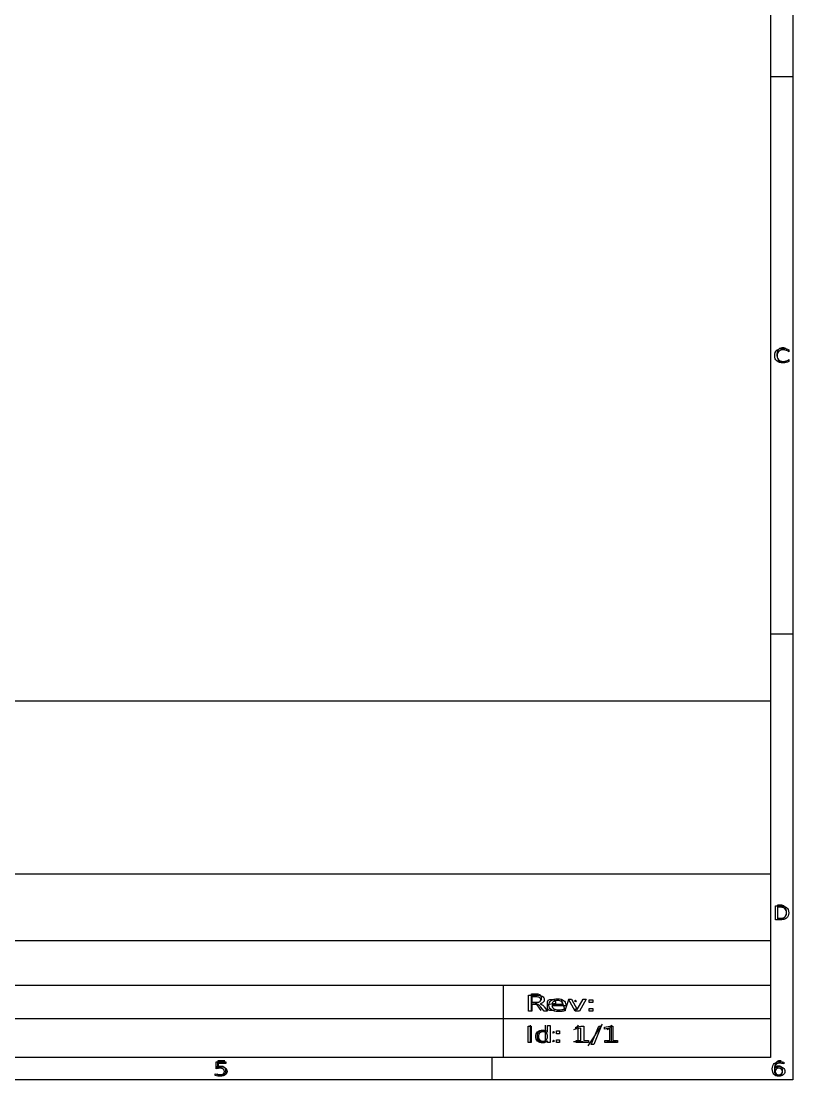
# Model space of a CAD drawing. Header units: millimetres. Extents: x 10 to 287, y 10 to 200.
# Drawn here: x 217.8 to 287, y 10 to 105 of the extents above; entities that cross this region are included whole.
import ezdxf

# ---------------------------------------------------------------- set-up
doc = ezdxf.new("R2010")
doc.units = ezdxf.units.MM
doc.layers.get('0').update_dxf_attribs({"linetype": 'CONTINUOUS'})

msp = doc.modelspace()

# ---------------------------------------------------------------- linework, layer by layer
at = {"color": 7}
for points in [[(10, 200.0072), (287.0022, 200.0072), (287.0022, 10), (10, 10)], [(12, 198.0072), (285.0022, 198.0072), (285.0022, 12), (12, 12)], [(286.63154, 75.52345)], [(177.0022, 44), (285.0022, 44), (285.0022, 12), (177.0022, 12)], [(285.6617, 24.4136), (285.6617, 25.7136), (285.9712, 25.7136), (286.157, 25.6517), (286.2808, 25.5279), (286.3427, 25.4041), (286.4046, 25.1565), (286.4046, 24.9707), (286.3427, 24.7231), (286.2808, 24.5993), (286.157, 24.4755), (285.9712, 24.4136)], [(266.86773, 17.24372), (267.15196, 17.24372), (267.66211, 16.32575), (268.17227, 17.24372), (268.4565, 17.24372), (267.84431, 16.14997), (267.47991, 16.14997)], [(268.73198, 17.18415), (269.03953, 17.18415), (269.03953, 16.9361), (268.73198, 16.9361)], [(264.32715, 16.83355)], [(266.61993, 16.74179)], [(268.73198, 16.39801), (269.03953, 16.39801), (269.03953, 16.14997), (268.73198, 16.14997)], [(263.26361, 14.80801), (263.52633, 14.80801), (263.52633, 13.35), (263.26361, 13.35)], [(264.99729, 14.27767)], [(265.79064, 14.38418), (266.06507, 14.38418), (266.06507, 14.13614), (265.79064, 14.13614)], [(267.55293, 13.51602), (267.98212, 13.51602), (267.98212, 14.62832), (267.51521, 14.55802), (267.51521, 14.73771), (267.97952, 14.80801), (268.24224, 14.80801), (268.24224, 13.51602), (268.67143, 13.51602), (268.67143, 13.35), (267.55293, 13.35)], [(269.59354, 14.80801), (269.81464, 14.80801), (269.13834, 13.16446), (268.91724, 13.16446)], [(270.14499, 13.51602), (270.57418, 13.51602), (270.57418, 14.62832), (270.10727, 14.55802), (270.10727, 14.73771), (270.57158, 14.80801), (270.8343, 14.80801), (270.8343, 13.51602), (271.26349, 13.51602), (271.26349, 13.35), (270.14499, 13.35)], [(264.18182, 13.8959)], [(265.79064, 13.59805), (266.06507, 13.59805), (266.06507, 13.35), (265.79064, 13.35)], [(286.1804, 11.58563)], [(285.7409, 11.04993)]]:
    msp.add_lwpolyline(points, close=True, dxfattribs=at)
for points in [[(287.0022, 100.0072), (285.0022, 100.0072)], [(286.4046, 74.5374), (286.3427, 74.4755), (286.157, 74.4136), (286.0332, 74.4136), (285.8474, 74.4755), (285.7236, 74.5993), (285.6617, 74.7231), (285.5998, 74.9707), (285.5998, 75.1565), (285.6617, 75.4041), (285.7236, 75.5279), (285.8474, 75.6517), (286.0332, 75.7136), (286.157, 75.7136), (286.3427, 75.6517), (286.4046, 75.5898)], [(286.63154, 75.52346), (286.63154, 75.34319)], [(286.63154, 74.63315), (286.63154, 74.45457)], [(287.0022, 50.0072), (285.0022, 50.0072)], [(177.0022, 28.5), (285.0022, 28.5)], [(285.44711, 25.62079), (285.83921, 25.62079)], [(285.83921, 24.35721), (285.44711, 24.35721), (285.44711, 25.62079)], [(285.63796, 25.4803), (285.63796, 24.4977), (285.8685, 24.4977)], [(285.8685, 25.4803), (285.63796, 25.4803)], [(177.0022, 22.5), (285.0022, 22.5)], [(177.0022, 18.5), (285.0022, 18.5)], [(261.0022, 18.5), (261.0022, 12)], [(263.91028, 16.76617), (263.58961, 16.76617), (263.58961, 16.14996), (263.29517, 16.14996), (263.29517, 17.60796), (263.95983, 17.60796)], [(263.5567, 16.2217), (263.5567, 17.7217), (264.1281, 17.7217), (264.271, 17.6502), (264.3424, 17.5788), (264.4139, 17.436), (264.4139, 17.2217), (264.3424, 17.0788), (264.271, 17.0074), (264.1281, 16.936), (263.5567, 16.936)], [(263.58961, 17.44591), (263.58961, 16.92833), (263.95983, 16.92833)], [(263.95983, 17.44585), (263.58961, 17.44591)], [(265.6281, 16.2931), (265.4853, 16.2217), (265.1996, 16.2217), (265.0567, 16.2931), (264.9853, 16.436), (264.9853, 17.0074), (265.0567, 17.1502), (265.1996, 17.2217), (265.4853, 17.2217), (265.6281, 17.1502), (265.6996, 17.0074), (265.6996, 16.8645), (264.9853, 16.7217)], [(266.1996, 17.2217), (266.5567, 16.2217), (266.9139, 17.2217)], [(267.4853, 17.1502), (267.5567, 17.0788), (267.4853, 17.0074), (267.4139, 17.0788), (267.4853, 17.1502), (267.4853, 17.0074)], [(264.4139, 16.2217), (263.9139, 16.936)], [(264.69154, 16.54844), (264.99035, 16.15001), (264.67405, 16.15001), (264.39565, 16.52403)], [(266.61993, 16.7418), (266.61993, 16.6539), (265.38681, 16.6539)], [(265.39556, 16.79349), (266.35174, 16.7945)], [(266.55726, 16.3756), (266.55726, 16.20568)], [(267.4853, 16.3645), (267.5567, 16.2931), (267.4853, 16.2217), (267.4139, 16.2931), (267.4853, 16.3645), (267.4853, 16.2217)], [(177.0022, 15.5), (285.0022, 15.5)], [(263.458, 13.4139), (263.458, 14.9139)], [(264.8152, 13.4853), (264.6723, 13.4139), (264.3866, 13.4139), (264.2437, 13.4853), (264.1723, 13.5567), (264.1009, 13.6996), (264.1009, 14.1282), (264.1723, 14.271), (264.2437, 14.3424), (264.3866, 14.4139), (264.6723, 14.4139), (264.8152, 14.3424)], [(264.8152, 13.4139), (264.8152, 14.9139)], [(264.99729, 14.27774), (264.99729, 14.86954), (265.2366, 14.86954), (265.2366, 13.35), (264.99729, 13.35), (264.99729, 13.51407)], [(265.5295, 14.3424), (265.6009, 14.271), (265.5295, 14.1996), (265.458, 14.271), (265.5295, 14.3424), (265.5295, 14.1996)], [(267.7437, 13.4139), (267.7437, 14.9139), (267.6009, 14.6996), (267.458, 14.5567), (267.3152, 14.4853)], [(269.8866, 14.9853), (268.6009, 13.0567)], [(270.7437, 13.4139), (270.7437, 14.9139), (270.6009, 14.6996), (270.458, 14.5567), (270.3152, 14.4853)], [(265.5295, 13.5567), (265.6009, 13.4853), (265.5295, 13.4139), (265.458, 13.4853), (265.5295, 13.5567), (265.5295, 13.4139)], [(268.1723, 13.4139), (267.3152, 13.4139)], [(271.1723, 13.4139), (270.3152, 13.4139)], [(235.24222, 11.61359), (236.11135, 11.61359), (236.11135, 11.46971), (235.44498, 11.46971), (235.44498, 11.15995)], [(235.24232, 10.97897), (235.24222, 11.61359)], [(236.0273, 11.7064), (235.4082, 11.7064), (235.3463, 11.0873), (235.4082, 11.1493), (235.532, 11.2112), (235.8415, 11.2112), (235.9654, 11.1493), (236.0273, 11.0873), (236.0892, 10.9635), (236.0892, 10.654), (236.0273, 10.5302), (235.9654, 10.4683), (235.8415, 10.4064), (235.532, 10.4064), (235.4082, 10.4683), (235.3463, 10.5302)], [(260, 12), (260, 10)], [(285.9654, 11.7064), (285.7177, 11.7064), (285.5939, 11.6445), (285.532, 11.5826), (285.4082, 11.3969), (285.3463, 11.1493), (285.3463, 10.654), (285.4082, 10.5302), (285.4701, 10.4683), (285.5939, 10.4064), (285.8415, 10.4064), (285.9654, 10.4683), (286.0273, 10.5302), (286.0892, 10.654), (286.0892, 10.9635), (286.0273, 11.0873), (285.9654, 11.1493), (285.8415, 11.2112), (285.5939, 11.2112), (285.4701, 11.1493), (285.4082, 11.0873), (285.3463, 10.9635)], [(286.1804, 11.58566), (286.1804, 11.42993)], [(235.17327, 10.37977), (235.17327, 10.55157)]]:
    msp.add_lwpolyline(points, dxfattribs=at)
for points in [[(285.37702, 74.98774), (285.37702, 75.19086), (285.444747, 75.350817), (285.5802, 75.46761)], [(285.5802, 75.46761), (285.71566, 75.58497), (285.90113, 75.64365), (286.13661, 75.64365)], [(285.74067, 75.37029), (285.646197, 75.28227), (285.59896, 75.154757), (285.59896, 74.98775)], [(286.14911, 75.50317), (285.971283, 75.50317), (285.835137, 75.458877), (285.74067, 75.37029)], [(286.13661, 75.64365), (286.22969, 75.64365), (286.317213, 75.633483), (286.39918, 75.61315)], [(286.40439, 75.46337), (286.32451, 75.489903), (286.239417, 75.50317), (286.14911, 75.50317)], [(286.39918, 75.61315), (286.481847, 75.593417), (286.5593, 75.563517), (286.63154, 75.52345)], [(286.63154, 75.34319), (286.560687, 75.39679), (286.48497, 75.43685), (286.40439, 75.46337)], [(285.5802, 74.50786), (285.444747, 74.62522), (285.37702, 74.78518), (285.37702, 74.98774)], [(286.13661, 74.33267), (285.90113, 74.33267), (285.71566, 74.391067), (285.5802, 74.50786)], [(285.59896, 74.98775), (285.59896, 74.821303), (285.646197, 74.693787), (285.74067, 74.6052)], [(285.74067, 74.6052), (285.835137, 74.51718), (285.971283, 74.47317), (286.14911, 74.47317)], [(286.3971, 74.36317), (286.315133, 74.342837), (286.228303, 74.33267), (286.13661, 74.33267)], [(286.14911, 74.47317), (286.239417, 74.47317), (286.32451, 74.486437), (286.40439, 74.51297)], [(286.63154, 74.45457), (286.557907, 74.41397), (286.47976, 74.383503), (286.3971, 74.36317)], [(286.40439, 74.51297), (286.48497, 74.539503), (286.560687, 74.579563), (286.63154, 74.63315)], [(285.83921, 25.62079), (286.112583, 25.62079), (286.313203, 25.569727), (286.44107, 25.4676)], [(286.29557, 25.36181), (286.205497, 25.440803), (286.06314, 25.4803), (285.8685, 25.4803)], [(286.43162, 24.99027), (286.43162, 25.159537), (286.38627, 25.283383), (286.29557, 25.36181)], [(286.29557, 24.61619), (286.38627, 24.695177), (286.43162, 24.81987), (286.43162, 24.99027)], [(286.63287, 24.99027), (286.63287, 24.772477), (286.568623, 24.612517), (286.44013, 24.51039)], [(286.44107, 25.4676), (286.568937, 25.36604), (286.63287, 25.20693), (286.63287, 24.99027)], [(286.44013, 24.51039), (286.31163, 24.40827), (286.111323, 24.35721), (285.83921, 24.35721)], [(285.8685, 24.4977), (286.06314, 24.4977), (286.205497, 24.537197), (286.29557, 24.61619)], [(263.95983, 17.60796), (264.208597, 17.60796), (264.394197, 17.57313), (264.51663, 17.50347)], [(264.2805, 17.38045), (264.208593, 17.42405), (264.101703, 17.44585), (263.95983, 17.44585)], [(264.38982, 17.18806), (264.38982, 17.273347), (264.35338, 17.337477), (264.2805, 17.38045)], [(264.2805, 16.99373), (264.35338, 17.037997), (264.38982, 17.102773), (264.38982, 17.18806)], [(264.51663, 17.50347), (264.63907, 17.43381), (264.70029, 17.328667), (264.70029, 17.18804)], [(264.70029, 17.18804), (264.70029, 17.096247), (264.668223, 17.020077), (264.60409, 16.95953)], [(265.10696, 16.68613), (265.10696, 16.865163), (265.178867, 17.00709), (265.32268, 17.11191)], [(265.32268, 17.11191), (265.467467, 17.217377), (265.662297, 17.27011), (265.90717, 17.27011)], [(265.91009, 17.11775), (265.760443, 17.11775), (265.640433, 17.089417), (265.55006, 17.03275)], [(265.90717, 17.27011), (266.126783, 17.27011), (266.300237, 17.222587), (266.42753, 17.12754)], [(266.22784, 17.02985), (266.14816, 17.08845), (266.042243, 17.11775), (265.91009, 17.11775)], [(266.42753, 17.12754), (266.555797, 17.033133), (266.61993, 16.90455), (266.61993, 16.74179)], [(264.18576, 16.71837), (264.118713, 16.750237), (264.026887, 16.76617), (263.91028, 16.76617)], [(263.95983, 16.92833), (264.101703, 16.92833), (264.208593, 16.95013), (264.2805, 16.99373)], [(264.39565, 16.52403), (264.323743, 16.621683), (264.25378, 16.686463), (264.18576, 16.71837)], [(264.60409, 16.95953), (264.540957, 16.898997), (264.448643, 16.857003), (264.32715, 16.83355)], [(264.32715, 16.8336), (264.390283, 16.819267), (264.4515, 16.788667), (264.5108, 16.7418)], [(264.5108, 16.7418), (264.571067, 16.694933), (264.631313, 16.63048), (264.69154, 16.54844)], [(265.33434, 16.27402), (265.182753, 16.37558), (265.10696, 16.51295), (265.10696, 16.68613)], [(265.95382, 16.12168), (265.693393, 16.12168), (265.4869, 16.17246), (265.33434, 16.27402)], [(265.38681, 16.6539), (265.398477, 16.530207), (265.453867, 16.435807), (265.55298, 16.3707)], [(265.55006, 17.03275), (265.460667, 16.976083), (265.409167, 16.89633), (265.39556, 16.79349)], [(265.55298, 16.3707), (265.653067, 16.306233), (265.792023, 16.274), (265.96985, 16.274)], [(265.96985, 16.274), (266.07285, 16.274), (266.172453, 16.282467), (266.26866, 16.2994)], [(266.35174, 16.7945), (266.34974, 16.892807), (266.30844, 16.971257), (266.22784, 17.02985)], [(266.55726, 16.20568), (266.46106, 16.178347), (266.36243, 16.157513), (266.26137, 16.14318)], [(266.26866, 16.2994), (266.365827, 16.316333), (266.462027, 16.341733), (266.55726, 16.3756)], [(266.26137, 16.14318), (266.16031, 16.128847), (266.057793, 16.12168), (265.95382, 16.12168)], [(263.93471, 13.89588), (263.93471, 14.067753), (263.98977, 14.206427), (264.09989, 14.3119)], [(264.09989, 14.3119), (264.21087, 14.417367), (264.354367, 14.4701), (264.53038, 14.4701)], [(264.58891, 14.31973), (264.462317, 14.31973), (264.362603, 14.28197), (264.28977, 14.20645)], [(264.53038, 14.4701), (264.637893, 14.4701), (264.7298, 14.454133), (264.8061, 14.4222)], [(264.88804, 14.20645), (264.815207, 14.28197), (264.715497, 14.31973), (264.58891, 14.31973)], [(264.8061, 14.4222), (264.883267, 14.390933), (264.946997, 14.342757), (264.99729, 14.27767)], [(264.09989, 13.47987), (263.98977, 13.585337), (263.93471, 13.724007), (263.93471, 13.89588)], [(264.53038, 13.32166), (264.354367, 13.32166), (264.21087, 13.374397), (264.09989, 13.47987)], [(264.28977, 14.20645), (264.217803, 14.131577), (264.18182, 14.02806), (264.18182, 13.8959)], [(264.18182, 13.8959), (264.18182, 13.76374), (264.217803, 13.6599), (264.28977, 13.58438)], [(264.28977, 13.58438), (264.362603, 13.509507), (264.462317, 13.47207), (264.58891, 13.47207)], [(264.8061, 13.36856), (264.7298, 13.337293), (264.637893, 13.32166), (264.53038, 13.32166)], [(264.58891, 13.47207), (264.715497, 13.47207), (264.815207, 13.509507), (264.88804, 13.58438)], [(264.99729, 13.51407), (264.947023, 13.448937), (264.883293, 13.400433), (264.8061, 13.36856)], [(264.99729, 13.8959), (264.99729, 14.02806), (264.960873, 14.131577), (264.88804, 14.20645)], [(264.88804, 13.58438), (264.960873, 13.6599), (264.99729, 13.76374), (264.99729, 13.8959)], [(285.15673, 10.98052), (285.15673, 11.180253), (285.218107, 11.339363), (285.34086, 11.45785)], [(285.34086, 11.45785), (285.463613, 11.576903), (285.62838, 11.63643), (285.83516, 11.63643)], [(285.84393, 11.49253), (285.697797, 11.49253), (285.586003, 11.454443), (285.50855, 11.37827)], [(285.83516, 11.63643), (285.890693, 11.63643), (285.94659, 11.632197), (286.00285, 11.62373)], [(286.01162, 11.47643), (285.955353, 11.487163), (285.899457, 11.49253), (285.84393, 11.49253)], [(286.00285, 11.62373), (286.05985, 11.615263), (286.119033, 11.602563), (286.1804, 11.58563)], [(286.1804, 11.42993), (286.124867, 11.450263), (286.068607, 11.465763), (286.01162, 11.47643)], [(235.17327, 10.55157), (235.239003, 10.523903), (235.306957, 10.503303), (235.37713, 10.48977)], [(235.42206, 11.02637), (235.363593, 11.016237), (235.30368, 11.000437), (235.24232, 10.97897)], [(235.37713, 10.48977), (235.44727, 10.476237), (235.521433, 10.46947), (235.59962, 10.46947)], [(235.59962, 11.04157), (235.54042, 11.04157), (235.481233, 11.036503), (235.42206, 11.02637)], [(235.44498, 11.15995), (235.477113, 11.168417), (235.50928, 11.174617), (235.54148, 11.17855)], [(235.54148, 11.17855), (235.573613, 11.183217), (235.60578, 11.18555), (235.63798, 11.18555)], [(235.89992, 10.96457), (235.826127, 11.015903), (235.726027, 11.04157), (235.59962, 11.04157)], [(235.59962, 10.46947), (235.726027, 10.46947), (235.826127, 10.495137), (235.89992, 10.54647)], [(235.63798, 11.18555), (235.820647, 11.18555), (235.96532, 11.1469), (236.072, 11.0696)], [(236.01062, 10.75552), (236.01062, 10.84354), (235.97372, 10.913223), (235.89992, 10.96457)], [(235.89992, 10.54647), (235.97372, 10.597803), (236.01062, 10.667487), (236.01062, 10.75552)], [(236.23201, 10.75561), (236.23201, 10.61963), (236.17721, 10.513837), (236.06761, 10.43823)], [(236.072, 11.0696), (236.178673, 10.9923), (236.23201, 10.887637), (236.23201, 10.75561)], [(285.30688, 10.49303), (285.20678, 10.60531), (285.15673, 10.767807), (285.15673, 10.98052)], [(285.7409, 10.32545), (285.55166, 10.32545), (285.406987, 10.38131), (285.30688, 10.49303)], [(285.50855, 11.37827), (285.43183, 11.302103), (285.38799, 11.187003), (285.37703, 11.03297)], [(285.37703, 11.03297), (285.420163, 11.082037), (285.474233, 11.119557), (285.53924, 11.14553)], [(285.50416, 10.97123), (285.446427, 10.918763), (285.41756, 10.846823), (285.41756, 10.75541)], [(285.41756, 10.75541), (285.41756, 10.66457), (285.446427, 10.59263), (285.50416, 10.53959)], [(285.7409, 11.04993), (285.641533, 11.04993), (285.56262, 11.023697), (285.50416, 10.97123)], [(285.50416, 10.53959), (285.562627, 10.487123), (285.64154, 10.46089), (285.7409, 10.46089)], [(285.53924, 11.14553), (285.60424, 11.172063), (285.675843, 11.18533), (285.75405, 11.18533)], [(285.97654, 10.97123), (285.918807, 11.023697), (285.84026, 11.04993), (285.7409, 11.04993)], [(285.7409, 10.46089), (285.840273, 10.46089), (285.91882, 10.487123), (285.97654, 10.53959)], [(285.75405, 11.18533), (285.918457, 11.18533), (286.048153, 11.14668), (286.14314, 11.06938)], [(286.06424, 10.75541), (286.06424, 10.846817), (286.035007, 10.918757), (285.97654, 10.97123)], [(285.97654, 10.53959), (286.035007, 10.592657), (286.06424, 10.664597), (286.06424, 10.75541)], [(286.28671, 10.75539), (286.28671, 10.625617), (286.237027, 10.521517), (286.13766, 10.44309)], [(286.14314, 11.06938), (286.238853, 10.992647), (286.28671, 10.887983), (286.28671, 10.75539)], [(235.39357, 10.33917), (235.32269, 10.34817), (235.249257, 10.361703), (235.17327, 10.37977)], [(235.604, 10.32567), (235.53532, 10.32567), (235.465177, 10.33017), (235.39357, 10.33917)], [(236.06761, 10.43823), (235.95801, 10.36319), (235.803473, 10.32567), (235.604, 10.32567)], [(286.13766, 10.44309), (286.038287, 10.364663), (285.906033, 10.32545), (285.7409, 10.32545)]]:
    msp.add_open_spline(points, degree=3, dxfattribs=at)

doc.saveas('drawing.dxf')
